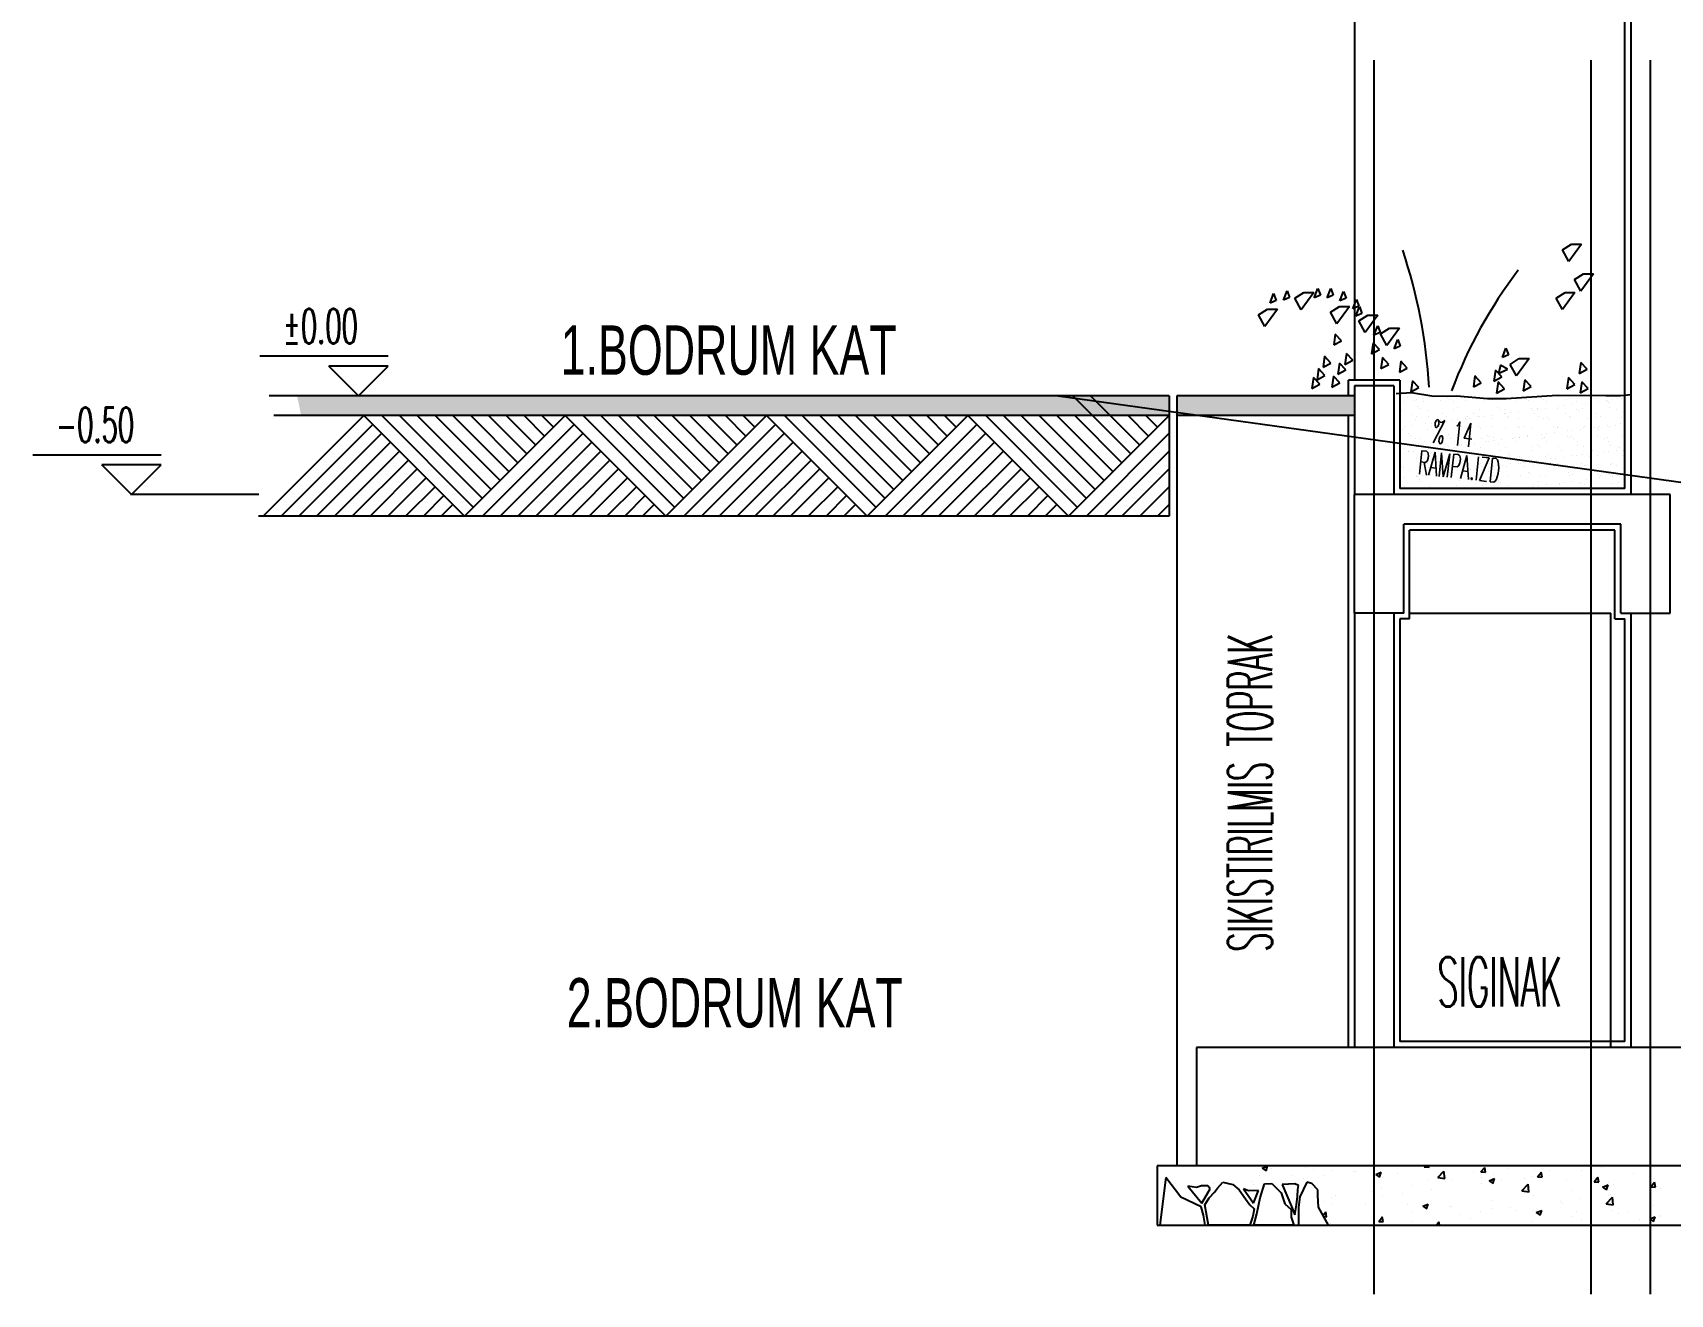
# Model space of a CAD drawing. Extents: x 78 to 306, y -397 to 18.
# Drawn here: x 277.8852 to 278.0511, y -396.9496 to -396.8218 of the extents above; entities that cross this region are included whole.
import ezdxf

# ---------------------------------------------------------------- set-up
doc = ezdxf.new("R2010")
doc.units = 0
doc.header["$LTSCALE"] = 0.5
doc.header["$MEASUREMENT"] = 0
for name, pattern in [('DASHDOT2', [0.5, 0.25, -0.125, 0, -0.125]), ('DASHED', [0.75, 0.5, -0.25]), ('DOT2', [0.125, 0, -0.125])]:
    doc.linetypes.add(name, pattern=pattern)
for name, color, linetype in [('AKS', 5, 'DASHDOT2'), ('DUVAR', 6, 'CONTINUOUS'), ('IZDUSUM', 2, 'DOT2'), ('KAPI', 1, 'CONTINUOUS'), ('KOLON', 4, 'CONTINUOUS'), ('MERDIVEN', 3, 'CONTINUOUS'), ('OLCU', 31, 'CONTINUOUS'), ('SIVA', 7, 'CONTINUOUS'), ('TARAMA', 8, 'CONTINUOUS'), ('TEFRIS', 11, 'CONTINUOUS'), ('YESIL', 73, 'CONTINUOUS')]:
    doc.layers.add(name, color=color, linetype=linetype)
doc.styles.add('MİMARİ YAZI', font='arial.ttf')
doc.styles.add('OLCU', font='romans.shx', dxfattribs={"width": 0.6, "height": 0.125})

msp = doc.modelspace()

# ---------------------------------------------------------------- hatches: boundary and pattern name
at = {"layer": 'MERDIVEN', "ltscale": 1.4}
msp.add_hatch(color=256, dxfattribs=at).paths.add_polyline_path([(278.01914, -396.85856), (278.00114, -396.85856), (278.00114, -396.86056), (278.01914, -396.86056)])
at = {"layer": 'TEFRIS'}
msp.add_hatch(color=256, dxfattribs=at).paths.add_polyline_path([(278.00038, -396.85856), (277.91199, -396.85856, -0.025824), (277.9124, -396.86056), (278.00038, -396.86056)])

# ---------------------------------------------------------------- linework, layer by layer
at = {"layer": 'AKS'}
for p, q in [((278.02114, -396.94956), (278.02114, -396.29556)), ((278.04314, -396.94956), (278.04314, -396.29556)), ((278.04914, -396.94956), (278.04914, -396.29956))]:
    msp.add_line(p, q, dxfattribs=at)
at = {"layer": 'DUVAR'}
for p, q in [((278.04714, -396.82056), (278.04714, -396.86856)), ((278.01914, -396.85756), (278.01914, -396.86856)), ((278.02314, -396.85756), (278.01914, -396.85756)), ((278.02314, -396.85756), (278.02314, -396.86856)), ((278.01914, -396.88056), (278.01914, -396.92456)), ((278.02314, -396.88056), (278.02314, -396.92456)), ((278.04714, -396.88056), (278.04714, -396.92456))]:
    msp.add_line(p, q, dxfattribs=at)
at = {"layer": 'IZDUSUM', "ltscale": 0.3}
for p, q in [((278.02456, -396.85874), (278.02456, -396.85874)), ((278.02546, -396.85895), (278.02546, -396.85895)), ((278.02599, -396.85888), (278.02599, -396.85888)), ((278.0268, -396.85877), (278.0268, -396.85877)), ((278.02816, -396.85859), (278.02816, -396.85859)), ((278.02856, -396.85877), (278.02856, -396.85877)), ((278.02875, -396.85894), (278.02875, -396.85894)), ((278.03262, -396.85886), (278.03262, -396.85886)), ((278.03311, -396.85896), (278.03311, -396.85896)), ((278.03572, -396.85892), (278.03572, -396.85892)), ((278.03662, -396.85889), (278.03662, -396.85889)), ((278.03828, -396.85894), (278.03828, -396.85894)), ((278.04068, -396.85898), (278.04068, -396.85898)), ((278.04098, -396.85884), (278.04098, -396.85884)), ((278.0436, -396.8588), (278.0436, -396.8588)), ((278.04523, -396.85893), (278.04523, -396.85893)), ((278.04575, -396.85886), (278.04575, -396.85886)), ((278.04616, -396.85882), (278.04616, -396.85882)), ((278.02394, -396.86006), (278.02394, -396.86006)), ((278.02411, -396.85912), (278.02411, -396.85912)), ((278.02497, -396.86041), (278.02497, -396.86041)), ((278.02523, -396.85907), (278.02523, -396.85907)), ((278.02556, -396.85965), (278.02556, -396.85965)), ((278.02574, -396.85982), (278.02574, -396.85982)), ((278.0261, -396.85914), (278.0261, -396.85914)), ((278.0265, -396.86008), (278.0265, -396.86008)), ((278.02661, -396.86062), (278.02661, -396.86062)), ((278.02785, -396.85904), (278.02785, -396.85904)), ((278.02808, -396.8604), (278.02808, -396.8604)), ((278.0292, -396.85998), (278.0292, -396.85998)), ((278.02921, -396.85914), (278.02921, -396.85914)), ((278.02962, -396.85974), (278.02962, -396.85974)), ((278.03041, -396.85905), (278.03041, -396.85905)), ((278.03061, -396.86065), (278.03061, -396.86065)), ((278.03119, -396.8604), (278.03119, -396.8604)), ((278.03162, -396.86067), (278.03162, -396.86067)), ((278.03182, -396.85995), (278.03182, -396.85995)), ((278.03229, -396.86064), (278.03229, -396.86064)), ((278.03233, -396.85913), (278.03233, -396.85913)), ((278.0331, -396.86053), (278.0331, -396.86053)), ((278.03362, -396.85977), (278.03362, -396.85977)), ((278.0338, -396.85994), (278.0338, -396.85994)), ((278.03431, -396.86039), (278.03431, -396.86039)), ((278.03438, -396.85996), (278.03438, -396.85996)), ((278.03446, -396.86035), (278.03446, -396.86035)), ((278.03473, -396.86066), (278.03473, -396.86066)), ((278.03498, -396.86028), (278.03498, -396.86028)), ((278.03544, -396.85912), (278.03544, -396.85912)), ((278.0358, -396.86017), (278.0358, -396.86017)), ((278.03681, -396.85906), (278.03681, -396.85906)), ((278.03708, -396.85986), (278.03708, -396.85986)), ((278.03715, -396.86), (278.03715, -396.86)), ((278.03742, -396.86039), (278.03742, -396.86039)), ((278.03767, -396.85993), (278.03767, -396.85993)), ((278.03768, -396.85986), (278.03768, -396.85986)), ((278.03784, -396.86066), (278.03784, -396.86066)), ((278.03849, -396.85982), (278.03849, -396.85982)), ((278.03856, -396.85912), (278.03856, -396.85912)), ((278.03969, -396.85983), (278.03969, -396.85983)), ((278.03985, -396.85964), (278.03985, -396.85964)), ((278.04037, -396.85957), (278.04037, -396.85957)), ((278.04054, -396.86038), (278.04054, -396.86038)), ((278.04096, -396.86065), (278.04096, -396.86065)), ((278.04118, -396.85947), (278.04118, -396.85947)), ((278.04167, -396.85911), (278.04167, -396.85911)), ((278.04168, -396.8599), (278.04168, -396.8599)), ((278.04186, -396.86006), (278.04186, -396.86006)), ((278.04225, -396.85984), (278.04225, -396.85984)), ((278.04254, -396.85929), (278.04254, -396.85929)), ((278.04306, -396.85922), (278.04306, -396.85922)), ((278.04365, -396.86038), (278.04365, -396.86038)), ((278.04387, -396.85911), (278.04387, -396.85911)), ((278.04407, -396.86064), (278.04407, -396.86064)), ((278.04469, -396.85902), (278.04469, -396.85902)), ((278.04478, -396.85911), (278.04478, -396.85911)), ((278.04487, -396.85919), (278.04487, -396.85919)), ((278.04495, -396.85974), (278.04495, -396.85974)), ((278.04574, -396.85998), (278.04574, -396.85998)), ((278.02379, -396.86165), (278.02379, -396.86165)), ((278.024, -396.86199), (278.024, -396.86199)), ((278.02422, -396.8617), (278.02422, -396.8617)), ((278.02503, -396.86159), (278.02503, -396.86159)), ((278.02529, -396.861), (278.02529, -396.861)), ((278.02539, -396.86068), (278.02539, -396.86068)), ((278.02639, -396.86141), (278.02639, -396.86141)), ((278.02656, -396.862), (278.02656, -396.862)), ((278.02691, -396.86134), (278.02691, -396.86134)), ((278.02691, -396.86164), (278.02691, -396.86164)), ((278.02761, -396.86153), (278.02761, -396.86153)), ((278.02772, -396.86124), (278.02772, -396.86124)), ((278.02779, -396.8617), (278.02779, -396.8617)), ((278.02791, -396.86097), (278.02791, -396.86097)), ((278.0285, -396.86067), (278.0285, -396.86067)), ((278.02908, -396.86106), (278.02908, -396.86106)), ((278.02926, -396.86191), (278.02926, -396.86191)), ((278.0296, -396.86099), (278.0296, -396.86099)), ((278.03002, -396.86164), (278.03002, -396.86164)), ((278.03041, -396.86088), (278.03041, -396.86088)), ((278.03047, -396.86098), (278.03047, -396.86098)), ((278.0308, -396.86082), (278.0308, -396.86082)), ((278.03167, -396.86162), (278.03167, -396.86162)), ((278.03177, -396.8607), (278.03177, -396.8607)), ((278.03188, -396.86187), (278.03188, -396.86187)), ((278.03313, -396.86163), (278.03313, -396.86163)), ((278.03317, -396.86088), (278.03317, -396.86088)), ((278.03444, -396.86188), (278.03444, -396.86188)), ((278.03467, -396.86074), (278.03467, -396.86074)), ((278.03567, -396.86165), (278.03567, -396.86165)), ((278.03579, -396.86085), (278.03579, -396.86085)), ((278.03585, -396.86182), (278.03585, -396.86182)), ((278.03625, -396.86163), (278.03625, -396.86163)), ((278.03714, -396.86179), (278.03714, -396.86179)), ((278.03835, -396.86086), (278.03835, -396.86086)), ((278.03867, -396.86077), (278.03867, -396.86077)), ((278.03886, -396.86094), (278.03886, -396.86094)), ((278.03936, -396.86162), (278.03936, -396.86162)), ((278.03941, -396.86229), (278.03941, -396.86229)), ((278.03973, -396.86174), (278.03973, -396.86174)), ((278.03976, -396.86175), (278.03976, -396.86175)), ((278.04077, -396.86211), (278.04077, -396.86211)), ((278.04105, -396.86076), (278.04105, -396.86076)), ((278.04129, -396.86204), (278.04129, -396.86204)), ((278.0421, -396.86193), (278.0421, -396.86193)), ((278.04231, -396.86177), (278.04231, -396.86177)), ((278.04248, -396.86162), (278.04248, -396.86162)), ((278.04273, -396.86086), (278.04273, -396.86086)), ((278.04346, -396.86175), (278.04346, -396.86175)), ((278.04366, -396.86073), (278.04366, -396.86073)), ((278.04373, -396.86177), (278.04373, -396.86177)), ((278.04391, -396.86194), (278.04391, -396.86194)), ((278.04398, -396.86169), (278.04398, -396.86169)), ((278.04479, -396.86158), (278.04479, -396.86158)), ((278.04502, -396.86167), (278.04502, -396.86167)), ((278.04559, -396.86161), (278.04559, -396.86161)), ((278.04615, -396.8614), (278.04615, -396.8614)), ((278.04622, -396.86074), (278.04622, -396.86074)), ((278.02407, -396.86392), (278.02407, -396.86392)), ((278.0246, -396.86241), (278.0246, -396.86241)), ((278.02478, -396.86257), (278.02478, -396.86257)), ((278.02536, -396.86293), (278.02536, -396.86293)), ((278.02565, -396.86337), (278.02565, -396.86337)), ((278.02577, -396.86291), (278.02577, -396.86291)), ((278.0262, -396.86318), (278.0262, -396.86318)), ((278.02662, -396.86393), (278.02662, -396.86393)), ((278.02731, -396.86388), (278.02731, -396.86388)), ((278.02783, -396.86381), (278.02783, -396.86381)), ((278.02797, -396.8629), (278.02797, -396.8629)), ((278.02864, -396.86371), (278.02864, -396.86371)), ((278.02866, -396.86249), (278.02866, -396.86249)), ((278.02889, -396.86291), (278.02889, -396.86291)), ((278.02931, -396.86318), (278.02931, -396.86318)), ((278.02933, -396.86383), (278.02933, -396.86383)), ((278.02965, -396.86341), (278.02965, -396.86341)), ((278.02984, -396.86357), (278.02984, -396.86357)), ((278.03, -396.86353), (278.03, -396.86353)), ((278.03052, -396.86346), (278.03052, -396.86346)), ((278.03053, -396.86291), (278.03053, -396.86291)), ((278.03133, -396.86335), (278.03133, -396.86335)), ((278.03194, -396.8638), (278.03194, -396.8638)), ((278.032, -396.8629), (278.032, -396.8629)), ((278.03242, -396.86317), (278.03242, -396.86317)), ((278.03266, -396.86253), (278.03266, -396.86253)), ((278.03269, -396.86317), (278.03269, -396.86317)), ((278.03285, -396.8627), (278.03285, -396.8627)), ((278.03321, -396.8631), (278.03321, -396.8631)), ((278.03323, -396.86281), (278.03323, -396.86281)), ((278.03372, -396.86349), (278.03372, -396.86349)), ((278.03403, -396.863), (278.03403, -396.863)), ((278.0345, -396.86381), (278.0345, -396.86381)), ((278.03512, -396.8629), (278.03512, -396.8629)), ((278.03538, -396.86282), (278.03538, -396.86282)), ((278.03554, -396.86316), (278.03554, -396.86316)), ((278.03585, -396.86278), (278.03585, -396.86278)), ((278.0359, -396.86275), (278.0359, -396.86275)), ((278.03672, -396.86262), (278.03672, -396.86262)), ((278.03672, -396.86264), (278.03672, -396.86264)), ((278.0372, -396.86371), (278.0372, -396.86371)), ((278.03772, -396.86353), (278.03772, -396.86353)), ((278.0379, -396.8637), (278.0379, -396.8637)), ((278.03808, -396.86246), (278.03808, -396.86246)), ((278.03823, -396.86289), (278.03823, -396.86289)), ((278.03841, -396.86279), (278.03841, -396.86279)), ((278.0386, -396.8624), (278.0386, -396.8624)), ((278.03865, -396.86316), (278.03865, -396.86316)), ((278.03982, -396.86368), (278.03982, -396.86368)), ((278.04072, -396.86265), (278.04072, -396.86265)), ((278.04091, -396.86282), (278.04091, -396.86282)), ((278.04111, -396.86269), (278.04111, -396.86269)), ((278.04134, -396.86288), (278.04134, -396.86288)), ((278.04177, -396.86315), (278.04177, -396.86315)), ((278.04178, -396.86362), (278.04178, -396.86362)), ((278.04238, -396.86369), (278.04238, -396.86369)), ((278.04373, -396.86266), (278.04373, -396.86266)), ((278.04446, -396.86288), (278.04446, -396.86288)), ((278.04478, -396.86274), (278.04478, -396.86274)), ((278.04488, -396.86315), (278.04488, -396.86315)), ((278.04508, -396.8636), (278.04508, -396.8636)), ((278.04578, -396.86365), (278.04578, -396.86365)), ((278.04596, -396.86382), (278.04596, -396.86382)), ((278.04628, -396.86267), (278.04628, -396.86267)), ((278.02383, -396.86533), (278.02383, -396.86533)), ((278.0246, -396.86415), (278.0246, -396.86415)), ((278.02462, -396.86424), (278.02462, -396.86424)), ((278.02514, -396.86417), (278.02514, -396.86417)), ((278.02542, -396.86486), (278.02542, -396.86486)), ((278.02595, -396.86406), (278.02595, -396.86406)), ((278.02658, -396.86542), (278.02658, -396.86542)), ((278.02665, -396.86428), (278.02665, -396.86428)), ((278.02683, -396.86445), (278.02683, -396.86445)), ((278.0277, -396.86525), (278.0277, -396.86525)), ((278.02771, -396.86415), (278.02771, -396.86415)), ((278.02804, -396.86482), (278.02804, -396.86482)), ((278.0297, -396.86541), (278.0297, -396.86541)), ((278.03059, -396.86483), (278.03059, -396.86483)), ((278.03071, -396.86437), (278.03071, -396.86437)), ((278.03083, -396.86414), (278.03083, -396.86414)), ((278.0317, -396.86528), (278.0317, -396.86528)), ((278.03189, -396.86545), (278.03189, -396.86545)), ((278.03281, -396.86541), (278.03281, -396.86541)), ((278.0333, -396.86474), (278.0333, -396.86474)), ((278.03361, -396.86564), (278.03361, -396.86564)), ((278.03394, -396.86414), (278.03394, -396.86414)), ((278.03413, -396.86557), (278.03413, -396.86557)), ((278.03471, -396.86441), (278.03471, -396.86441)), ((278.03489, -396.86458), (278.03489, -396.86458)), ((278.03495, -396.86546), (278.03495, -396.86546)), ((278.03576, -396.86537), (278.03576, -396.86537)), ((278.03591, -396.8647), (278.03591, -396.8647)), ((278.03592, -396.8654), (278.03592, -396.8654)), ((278.03631, -396.86529), (278.03631, -396.86529)), ((278.03683, -396.86522), (278.03683, -396.86522)), ((278.03706, -396.86413), (278.03706, -396.86413)), ((278.03727, -396.86564), (278.03727, -396.86564)), ((278.03764, -396.86511), (278.03764, -396.86511)), ((278.03847, -396.86472), (278.03847, -396.86472)), ((278.03877, -396.86449), (278.03877, -396.86449)), ((278.039, -396.86493), (278.039, -396.86493)), ((278.03904, -396.86539), (278.03904, -396.86539)), ((278.03952, -396.86486), (278.03952, -396.86486)), ((278.03977, -396.86541), (278.03977, -396.86541)), ((278.03988, -396.86561), (278.03988, -396.86561)), ((278.03995, -396.86558), (278.03995, -396.86558)), ((278.04017, -396.86413), (278.04017, -396.86413)), ((278.04033, -396.86476), (278.04033, -396.86476)), ((278.04117, -396.86462), (278.04117, -396.86462)), ((278.04169, -396.86458), (278.04169, -396.86458)), ((278.04215, -396.86539), (278.04215, -396.86539)), ((278.04221, -396.86451), (278.04221, -396.86451)), ((278.04244, -396.86562), (278.04244, -396.86562)), ((278.04277, -396.86453), (278.04277, -396.86453)), ((278.04296, -396.8647), (278.04296, -396.8647)), ((278.04302, -396.8644), (278.04302, -396.8644)), ((278.04328, -396.86412), (278.04328, -396.86412)), ((278.04379, -396.86459), (278.04379, -396.86459)), ((278.04383, -396.8655), (278.04383, -396.8655)), ((278.04438, -396.86422), (278.04438, -396.86422)), ((278.0449, -396.86415), (278.0449, -396.86415)), ((278.04514, -396.86552), (278.04514, -396.86552)), ((278.04527, -396.86538), (278.04527, -396.86538)), ((278.04571, -396.86405), (278.04571, -396.86405)), ((278.04635, -396.8646), (278.04635, -396.8646)), ((278.0464, -396.86412), (278.0464, -396.86412)), ((278.02389, -396.86569), (278.02389, -396.86569)), ((278.02413, -396.86584), (278.02413, -396.86584)), ((278.02418, -396.86688), (278.02418, -396.86688)), ((278.0247, -396.86613), (278.0247, -396.86613)), ((278.02541, -396.86666), (278.02541, -396.86666)), ((278.02548, -396.86678), (278.02548, -396.86678)), ((278.02554, -396.8667), (278.02554, -396.8667)), ((278.02569, -396.86704), (278.02569, -396.86704)), ((278.02588, -396.86721), (278.02588, -396.86721)), ((278.02606, -396.86663), (278.02606, -396.86663)), ((278.02669, -396.86586), (278.02669, -396.86586)), ((278.02687, -396.86653), (278.02687, -396.86653)), ((278.027, -396.86569), (278.027, -396.86569)), ((278.0281, -396.86675), (278.0281, -396.86675)), ((278.02823, -396.86635), (278.02823, -396.86635)), ((278.02852, -396.86665), (278.02852, -396.86665)), ((278.0287, -396.86616), (278.0287, -396.86616)), ((278.02875, -396.86628), (278.02875, -396.86628)), ((278.02888, -396.86633), (278.02888, -396.86633)), ((278.02939, -396.86576), (278.02939, -396.86576)), ((278.02956, -396.86617), (278.02956, -396.86617)), ((278.02975, -396.86713), (278.02975, -396.86713)), ((278.03012, -396.86568), (278.03012, -396.86568)), ((278.03066, -396.86676), (278.03066, -396.86676)), ((278.03092, -396.86599), (278.03092, -396.86599)), ((278.03144, -396.86593), (278.03144, -396.86593)), ((278.03164, -396.86665), (278.03164, -396.86665)), ((278.03201, -396.86573), (278.03201, -396.86573)), ((278.03226, -396.86582), (278.03226, -396.86582)), ((278.03276, -396.86625), (278.03276, -396.86625)), ((278.03323, -396.86567), (278.03323, -396.86567)), ((278.03336, -396.86666), (278.03336, -396.86666)), ((278.03375, -396.86716), (278.03375, -396.86716)), ((278.03456, -396.86574), (278.03456, -396.86574)), ((278.03475, -396.86664), (278.03475, -396.86664)), ((278.03598, -396.86663), (278.03598, -396.86663)), ((278.03635, -396.86567), (278.03635, -396.86567)), ((278.03676, -396.86628), (278.03676, -396.86628)), ((278.03694, -396.86645), (278.03694, -396.86645)), ((278.03781, -396.86725), (278.03781, -396.86725)), ((278.03786, -396.86664), (278.03786, -396.86664)), ((278.03853, -396.86664), (278.03853, -396.86664)), ((278.03946, -396.86566), (278.03946, -396.86566)), ((278.04082, -396.86637), (278.04082, -396.86637)), ((278.04098, -396.86663), (278.04098, -396.86663)), ((278.04123, -396.86655), (278.04123, -396.86655)), ((278.04125, -396.86722), (278.04125, -396.86722)), ((278.04182, -396.86729), (278.04182, -396.86729)), ((278.04257, -396.86566), (278.04257, -396.86566)), ((278.04261, -396.86704), (278.04261, -396.86704)), ((278.04313, -396.86698), (278.04313, -396.86698)), ((278.04385, -396.86651), (278.04385, -396.86651)), ((278.04395, -396.86687), (278.04395, -396.86687)), ((278.04409, -396.86662), (278.04409, -396.86662)), ((278.04482, -396.86641), (278.04482, -396.86641)), ((278.04501, -396.86658), (278.04501, -396.86658)), ((278.0453, -396.86669), (278.0453, -396.86669)), ((278.04569, -396.86565), (278.04569, -396.86565)), ((278.04582, -396.86662), (278.04582, -396.86662)), ((278.04641, -396.86652), (278.04641, -396.86652)), ((278.02419, -396.86777), (278.02419, -396.86777)), ((278.02428, -396.86793), (278.02428, -396.86793)), ((278.02675, -396.86778), (278.02675, -396.86778)), ((278.02739, -396.86792), (278.02739, -396.86792)), ((278.02945, -396.86769), (278.02945, -396.86769)), ((278.0305, -396.86792), (278.0305, -396.86792)), ((278.03207, -396.86765), (278.03207, -396.86765)), ((278.03362, -396.86791), (278.03362, -396.86791)), ((278.03394, -396.86733), (278.03394, -396.86733)), ((278.03463, -396.86767), (278.03463, -396.86767)), ((278.03587, -396.86793), (278.03587, -396.86793)), ((278.03673, -396.8679), (278.03673, -396.8679)), ((278.03723, -396.86775), (278.03723, -396.86775)), ((278.03733, -396.86757), (278.03733, -396.86757)), ((278.03775, -396.86769), (278.03775, -396.86769)), ((278.03856, -396.86758), (278.03856, -396.86758)), ((278.03985, -396.8679), (278.03985, -396.8679)), ((278.03992, -396.8674), (278.03992, -396.8674)), ((278.03995, -396.86753), (278.03995, -396.86753)), ((278.04044, -396.86733), (278.04044, -396.86733)), ((278.042, -396.86745), (278.042, -396.86745)), ((278.0425, -396.86755), (278.0425, -396.86755)), ((278.04296, -396.86789), (278.04296, -396.86789)), ((278.0452, -396.86745), (278.0452, -396.86745)), ((278.04588, -396.86737), (278.04588, -396.86737)), ((278.04607, -396.86789), (278.04607, -396.86789))]:
    msp.add_line(p, q, dxfattribs=at)
at = {"layer": 'KAPI', "ltscale": 1.4}
msp.add_line((278.01914, -396.81456), (278.01914, -396.85696), dxfattribs=at)
at = {"layer": 'KAPI'}
for p, q in [((278.02338, -396.85831), (278.02493, -396.85822)), ((278.02493, -396.85822), (278.0272, -396.85861)), ((278.0272, -396.85861), (278.02948, -396.85856)), ((278.02948, -396.85856), (278.03262, -396.85882)), ((278.03262, -396.85882), (278.03451, -396.85882)), ((278.03451, -396.85882), (278.03967, -396.85848)), ((278.03967, -396.85848), (278.04463, -396.85852)), ((278.04463, -396.85852), (278.04609, -396.85852)), ((278.04609, -396.85852), (278.04714, -396.85844)), ((278.02474, -396.88056), (278.04514, -396.88056))]:
    msp.add_line(p, q, dxfattribs=at)
at = {"layer": 'KOLON'}
for p, q in [((278.05114, -396.86856), (278.01914, -396.86856)), ((278.01914, -396.88056), (278.01914, -396.86856)), ((278.05114, -396.88056), (278.05114, -396.86856)), ((278.04614, -396.87156), (278.02414, -396.87156)), ((278.02414, -396.88056), (278.02414, -396.87156)), ((278.04614, -396.88056), (278.04614, -396.87156)), ((278.02414, -396.88056), (278.01914, -396.88056)), ((278.04614, -396.88056), (278.05114, -396.88056)), ((278.00314, -396.92456), (278.00314, -396.93656)), ((278.30114, -396.92456), (278.00314, -396.92456)), ((278.30114, -396.93656), (278.00314, -396.93656))]:
    msp.add_line(p, q, dxfattribs=at)
at = {"layer": 'MERDIVEN'}
for p, q in [((278.00114, -396.85856), (278.00114, -396.93656)), ((278.01914, -396.85856), (278.00114, -396.85856)), ((278.01914, -396.86056), (278.00114, -396.86056))]:
    msp.add_line(p, q, dxfattribs=at)
at = {"layer": 'OLCU'}
for p, q in [((277.92122, -396.85456), (277.90822, -396.85456)), ((277.91822, -396.85856), (277.91522, -396.85556)), ((277.92122, -396.85556), (277.91522, -396.85556)), ((277.91822, -396.85856), (277.92122, -396.85556)), ((277.89822, -396.86456), (277.88522, -396.86456)), ((277.89522, -396.86856), (277.89222, -396.86556)), ((277.89822, -396.86556), (277.89222, -396.86556)), ((277.89522, -396.86856), (277.89822, -396.86556)), ((277.90814, -396.86856), (277.89514, -396.86856))]:
    msp.add_line(p, q, dxfattribs=at)
at = {"layer": 'OLCU', "linetype": 'DASHED', "ltscale": 0.4}
msp.add_line((277.98914, -396.85856), (278.06114, -396.86856), dxfattribs=at)
at = {"layer": 'OLCU', "ltscale": 1.4}
for p, q in [((278.00004, -396.93772), (277.99942, -396.94256)), ((278.00155, -396.93972), (278.00004, -396.93772)), ((278.00225, -396.93862), (278.00369, -396.94033)), ((278.00315, -396.93874), (278.00225, -396.93862)), ((278.00365, -396.93857), (278.00315, -396.93874)), ((278.00403, -396.93857), (278.00365, -396.93857)), ((278.0043, -396.93859), (278.00403, -396.93857)), ((278.00451, -396.93888), (278.0043, -396.93859)), ((278.00528, -396.93883), (278.00581, -396.93821)), ((278.00581, -396.93821), (278.00681, -396.93846)), ((278.00681, -396.93846), (278.00746, -396.93899)), ((278.00959, -396.93979), (278.01003, -396.93838)), ((278.01003, -396.93838), (278.01077, -396.93834)), ((278.01077, -396.93834), (278.01172, -396.93929)), ((278.01309, -396.93839), (278.01183, -396.93844)), ((278.01183, -396.93844), (278.01276, -396.94066)), ((278.01348, -396.93853), (278.01309, -396.93839)), ((278.01342, -396.93895), (278.01348, -396.93853)), ((278.01431, -396.93821), (278.0136, -396.9397)), ((278.01482, -396.93833), (278.01431, -396.93821)), ((278.01542, -396.93898), (278.01482, -396.93833)), ((278.0036, -396.9407), (278.00155, -396.93972)), ((278.00369, -396.94033), (278.0043, -396.9393)), ((278.004, -396.94052), (278.00441, -396.9398)), ((278.0043, -396.9393), (278.00451, -396.93888)), ((278.00441, -396.9398), (278.00497, -396.93921)), ((278.00497, -396.93921), (278.00528, -396.93883)), ((278.00746, -396.93899), (278.00809, -396.93989)), ((278.00792, -396.93888), (278.00891, -396.94035)), ((278.0084, -396.93907), (278.00792, -396.93888)), ((278.00809, -396.93989), (278.00853, -396.94049)), ((278.00943, -396.93905), (278.0084, -396.93907)), ((278.00891, -396.94035), (278.00943, -396.93905)), ((278.00925, -396.9414), (278.00959, -396.93979)), ((278.01172, -396.93929), (278.01209, -396.9404)), ((278.01327, -396.94051), (278.01336, -396.93967)), ((278.01336, -396.93967), (278.01342, -396.93895)), ((278.0136, -396.9397), (278.01348, -396.94075)), ((278.01542, -396.93955), (278.01542, -396.93898)), ((278.01551, -396.94075), (278.01542, -396.93955)), ((278.00386, -396.94154), (278.0036, -396.9407)), ((278.00403, -396.94256), (278.00386, -396.94154)), ((278.00437, -396.94256), (278.004, -396.94052)), ((278.00853, -396.94049), (278.00899, -396.94092)), ((278.00884, -396.94164), (278.00855, -396.94256)), ((278.00899, -396.94092), (278.00884, -396.94164)), ((278.00895, -396.94256), (278.00925, -396.9414)), ((278.01209, -396.9404), (278.01273, -396.94098)), ((278.01273, -396.94098), (278.01273, -396.94175)), ((278.01273, -396.94175), (278.013, -396.94256)), ((278.01276, -396.94066), (278.01309, -396.94153)), ((278.01309, -396.94153), (278.01327, -396.94051)), ((278.01348, -396.94075), (278.01348, -396.94155)), ((278.01348, -396.94155), (278.01348, -396.94256)), ((278.01653, -396.94256), (278.01551, -396.94075)), ((277.99942, -396.94256), (278.00403, -396.94256)), ((278.00855, -396.94256), (278.00437, -396.94256)), ((278.013, -396.94256), (278.00895, -396.94256)), ((278.01348, -396.94256), (278.01653, -396.94256))]:
    msp.add_line(p, q, dxfattribs=at)
at = {"layer": 'SIVA', "ltscale": 1.4}
for p, q in [((278.04654, -396.86796), (278.04654, -396.81216)), ((278.01854, -396.85856), (278.01854, -396.85696)), ((278.02374, -396.85696), (278.01854, -396.85696)), ((278.02374, -396.85696), (278.02374, -396.86796)), ((278.01854, -396.86796), (278.01854, -396.86056)), ((278.01854, -396.92456), (278.01854, -396.86796)), ((278.04654, -396.86796), (278.02374, -396.86796)), ((278.04554, -396.87216), (278.02474, -396.87216)), ((278.02474, -396.88116), (278.02474, -396.87216)), ((278.04554, -396.88116), (278.04554, -396.87216)), ((278.02374, -396.88116), (278.02374, -396.92396)), ((278.02474, -396.88116), (278.02374, -396.88116)), ((278.04554, -396.88116), (278.04654, -396.88116)), ((278.04654, -396.92396), (278.04654, -396.88116)), ((278.04654, -396.92396), (278.02374, -396.92396))]:
    msp.add_line(p, q, dxfattribs=at)
at = {"layer": 'TARAMA', "ltscale": 1.4}
for p, q in [((278.04514, -396.92456), (278.04514, -396.88056)), ((278.00314, -396.93656), (277.99914, -396.93656)), ((277.99914, -396.93656), (277.99914, -396.94256)), ((277.99914, -396.94256), (278.30514, -396.94256))]:
    msp.add_line(p, q, dxfattribs=at)
at = {"layer": 'TEFRIS'}
msp.add_line((278.00038, -396.85856), (277.90917, -396.85856), dxfattribs=at)
at = {"layer": 'TEFRIS', "ltscale": 0.8}
for p, q in [((277.9906, -396.85856), (277.99649, -396.86445)), ((277.9924, -396.85856), (277.99739, -396.86355)), ((278.00038, -396.85856), (278.00038, -396.87076)), ((277.91878, -396.86056), (277.90858, -396.87076)), ((278.00038, -396.86056), (277.90965, -396.86056)), ((277.91878, -396.86056), (277.92898, -396.87076)), ((277.92058, -396.86056), (277.92988, -396.86986)), ((277.92238, -396.86056), (277.93078, -396.86896)), ((277.92419, -396.86056), (277.93168, -396.86806)), ((277.92599, -396.86056), (277.93258, -396.86715)), ((277.92779, -396.86056), (277.93349, -396.86625)), ((277.93918, -396.86056), (277.92898, -396.87076)), ((277.9296, -396.86056), (277.93439, -396.86535)), ((277.9314, -396.86056), (277.93529, -396.86445)), ((277.9332, -396.86056), (277.93619, -396.86355)), ((277.93501, -396.86056), (277.93709, -396.86265)), ((277.93681, -396.86056), (277.93799, -396.86174)), ((277.93918, -396.86056), (277.94938, -396.87076)), ((277.93918, -396.86056), (277.94938, -396.87076)), ((277.94098, -396.86056), (277.95028, -396.86986)), ((277.94278, -396.86056), (277.95118, -396.86896)), ((277.94459, -396.86056), (277.95208, -396.86806)), ((277.94639, -396.86056), (277.95298, -396.86715)), ((277.94819, -396.86056), (277.95389, -396.86625)), ((277.95958, -396.86056), (277.94938, -396.87076)), ((277.95958, -396.86056), (277.94938, -396.87076)), ((277.95, -396.86056), (277.95479, -396.86535)), ((277.9518, -396.86056), (277.95569, -396.86445)), ((277.9536, -396.86056), (277.95659, -396.86355)), ((277.95541, -396.86056), (277.95749, -396.86265)), ((277.95721, -396.86056), (277.95839, -396.86174)), ((277.95958, -396.86056), (277.96978, -396.87076)), ((277.95958, -396.86056), (277.96978, -396.87076)), ((277.96138, -396.86056), (277.97068, -396.86986)), ((277.96318, -396.86056), (277.97158, -396.86896)), ((277.96499, -396.86056), (277.97248, -396.86806)), ((277.96679, -396.86056), (277.97338, -396.86715)), ((277.96859, -396.86056), (277.97429, -396.86625)), ((277.97998, -396.86056), (277.96978, -396.87076)), ((277.9704, -396.86056), (277.97519, -396.86535)), ((277.9722, -396.86056), (277.97609, -396.86445)), ((277.974, -396.86056), (277.97699, -396.86355)), ((277.97581, -396.86056), (277.97789, -396.86265)), ((277.97761, -396.86056), (277.97879, -396.86174)), ((277.97998, -396.86056), (277.99018, -396.87076)), ((277.98178, -396.86056), (277.99108, -396.86986)), ((277.98358, -396.86056), (277.99198, -396.86896)), ((277.98539, -396.86056), (277.99288, -396.86806)), ((277.98719, -396.86056), (277.99378, -396.86715)), ((277.98899, -396.86056), (277.99469, -396.86625)), ((278.00038, -396.86056), (277.99018, -396.87076)), ((277.9908, -396.86056), (277.99559, -396.86535)), ((277.99621, -396.86056), (277.99829, -396.86265)), ((277.99801, -396.86056), (277.99919, -396.86174)), ((277.91968, -396.86146), (277.91038, -396.87076)), ((277.91968, -396.86146), (277.92898, -396.87076)), ((277.94008, -396.86146), (277.93078, -396.87076)), ((277.94008, -396.86146), (277.94938, -396.87076)), ((277.96048, -396.86146), (277.95118, -396.87076)), ((277.96048, -396.86146), (277.96978, -396.87076)), ((277.98088, -396.86146), (277.97158, -396.87076)), ((277.92058, -396.86236), (277.91218, -396.87076)), ((277.92148, -396.86326), (277.91399, -396.87076)), ((277.94098, -396.86236), (277.93258, -396.87076)), ((277.94188, -396.86326), (277.93439, -396.87076)), ((277.94938, -396.87076), (277.94185, -396.86323)), ((277.96138, -396.86236), (277.95298, -396.87076)), ((277.96228, -396.86326), (277.95479, -396.87076)), ((277.96978, -396.87076), (277.96225, -396.86323)), ((277.98178, -396.86236), (277.97338, -396.87076)), ((277.98268, -396.86326), (277.97519, -396.87076)), ((278.00038, -396.86236), (277.99198, -396.87076)), ((277.92238, -396.86417), (277.91579, -396.87076)), ((277.92329, -396.86507), (277.91759, -396.87076)), ((277.94278, -396.86417), (277.93619, -396.87076)), ((277.94369, -396.86507), (277.93799, -396.87076)), ((277.96318, -396.86417), (277.95659, -396.87076)), ((277.96409, -396.86507), (277.95839, -396.87076)), ((277.98358, -396.86417), (277.97699, -396.87076)), ((277.98449, -396.86507), (277.97879, -396.87076)), ((278.00038, -396.86417), (277.99378, -396.87076)), ((277.92419, -396.86597), (277.9194, -396.87076)), ((277.92509, -396.86687), (277.9212, -396.87076)), ((277.94459, -396.86597), (277.9398, -396.87076)), ((277.94549, -396.86687), (277.9416, -396.87076)), ((277.96499, -396.86597), (277.9602, -396.87076)), ((277.96589, -396.86687), (277.962, -396.87076)), ((277.98539, -396.86597), (277.9806, -396.87076)), ((277.98629, -396.86687), (277.9824, -396.87076)), ((278.00038, -396.86597), (277.99559, -396.87076)), ((277.92599, -396.86777), (277.923, -396.87076)), ((277.92689, -396.86867), (277.92481, -396.87076)), ((277.94639, -396.86777), (277.9434, -396.87076)), ((277.94729, -396.86867), (277.94521, -396.87076)), ((277.96679, -396.86777), (277.9638, -396.87076)), ((277.96769, -396.86867), (277.96561, -396.87076)), ((277.98719, -396.86777), (277.9842, -396.87076)), ((277.98809, -396.86867), (277.98601, -396.87076)), ((278.00038, -396.86777), (277.99739, -396.87076)), ((277.92779, -396.86958), (277.92661, -396.87076)), ((277.94819, -396.86958), (277.94701, -396.87076)), ((277.96859, -396.86958), (277.96741, -396.87076)), ((277.98899, -396.86958), (277.98781, -396.87076)), ((278.00038, -396.86958), (277.99919, -396.87076)), ((278.00038, -396.87076), (277.90809, -396.87076))]:
    msp.add_line(p, q, dxfattribs=at)
at = {"layer": 'TEFRIS', "ltscale": 1.4}
for p, q in [((278.00062, -396.93659), (278.00062, -396.93659)), ((278.00095, -396.93667), (278.00095, -396.93667)), ((278.00295, -396.9366), (278.00295, -396.9366)), ((278.00644, -396.93661), (278.00644, -396.93661)), ((278.0098, -396.93679), (278.01036, -396.93657)), ((278.0098, -396.93679), (278.0102, -396.93705)), ((278.01019, -396.93706), (278.01035, -396.93657)), ((278.01071, -396.93679), (278.01071, -396.93679)), ((278.0142, -396.93675), (278.0142, -396.93675)), ((278.01498, -396.93697), (278.01498, -396.93697)), ((278.02622, -396.93666), (278.02631, -396.93656)), ((278.02622, -396.93666), (278.0267, -396.9367)), ((278.02669, -396.93671), (278.02667, -396.93656)), ((278.03038, -396.93662), (278.03038, -396.93662)), ((278.03196, -396.93717), (278.03235, -396.93671)), ((278.03243, -396.93721), (278.03234, -396.93671)), ((278.03465, -396.9368), (278.03465, -396.9368)), ((278.03734, -396.93689), (278.03734, -396.93689)), ((278.03892, -396.93698), (278.03892, -396.93698)), ((278.04414, -396.93674), (278.04414, -396.93674)), ((278.00486, -396.93835), (278.00486, -396.93835)), ((278.00872, -396.93814), (278.00872, -396.93814)), ((278.00893, -396.93849), (278.00893, -396.93849)), ((278.00953, -396.93755), (278.00953, -396.93755)), ((278.01283, -396.93758), (278.01283, -396.93758)), ((278.01398, -396.93783), (278.01398, -396.93783)), ((278.01598, -396.93756), (278.01598, -396.93756)), ((278.01687, -396.93706), (278.01687, -396.93706)), ((278.01901, -396.93717), (278.01901, -396.93717)), ((278.01925, -396.93715), (278.01925, -396.93715)), ((278.0213, -396.93743), (278.02186, -396.93721)), ((278.0213, -396.93743), (278.02169, -396.93769)), ((278.02168, -396.9377), (278.02185, -396.93721)), ((278.02352, -396.93733), (278.02352, -396.93733)), ((278.02504, -396.93856), (278.02504, -396.93856)), ((278.02658, -396.93795), (278.02658, -396.93795)), ((278.02759, -396.93774), (278.02821, -396.93709)), ((278.02759, -396.93774), (278.0283, -396.93785)), ((278.02779, -396.93751), (278.02779, -396.93751)), ((278.02829, -396.93785), (278.0282, -396.93709)), ((278.02908, -396.93805), (278.02908, -396.93805)), ((278.03125, -396.93715), (278.03125, -396.93715)), ((278.03196, -396.93717), (278.03244, -396.93721)), ((278.03205, -396.93833), (278.03205, -396.93833)), ((278.03206, -396.93769), (278.03206, -396.93769)), ((278.03279, -396.93807), (278.03335, -396.93785)), ((278.03279, -396.93807), (278.03319, -396.93834)), ((278.03318, -396.93834), (278.03334, -396.93785)), ((278.03323, -396.93745), (278.03323, -396.93745)), ((278.03405, -396.93806), (278.03405, -396.93806)), ((278.03612, -396.93907), (278.03675, -396.93842)), ((278.03633, -396.93787), (278.03633, -396.93787)), ((278.03683, -396.93918), (278.03674, -396.93842)), ((278.03708, -396.93767), (278.03708, -396.93767)), ((278.0377, -396.93767), (278.03809, -396.93721)), ((278.0377, -396.93767), (278.03818, -396.93771)), ((278.03817, -396.93771), (278.03808, -396.93721)), ((278.0406, -396.93805), (278.0406, -396.93805)), ((278.04213, -396.937), (278.04213, -396.937)), ((278.04319, -396.93716), (278.04319, -396.93716)), ((278.04344, -396.93817), (278.04382, -396.93771)), ((278.04344, -396.93817), (278.04392, -396.93821)), ((278.04391, -396.93821), (278.04382, -396.93771)), ((278.04429, -396.93871), (278.04485, -396.93849)), ((278.04468, -396.93898), (278.04484, -396.93849)), ((278.04487, -396.93823), (278.04487, -396.93823)), ((278.04544, -396.93844), (278.04544, -396.93844)), ((278.04746, -396.93734), (278.04746, -396.93734)), ((278.04915, -396.93841), (278.04915, -396.93841)), ((278.04918, -396.93867), (278.04956, -396.93821)), ((278.04955, -396.93788), (278.04955, -396.93788)), ((278.04965, -396.93871), (278.04955, -396.93821)), ((278.00457, -396.93874), (278.00457, -396.93874)), ((278.01597, -396.94014), (278.01597, -396.94014)), ((278.01677, -396.93973), (278.01677, -396.93973)), ((278.01725, -396.93955), (278.01725, -396.93955)), ((278.02093, -396.93913), (278.02093, -396.93913)), ((278.02192, -396.93875), (278.02192, -396.93875)), ((278.02196, -396.93966), (278.02196, -396.93966)), ((278.02397, -396.93939), (278.02397, -396.93939)), ((278.027, -396.93899), (278.027, -396.93899)), ((278.03313, -396.94011), (278.03313, -396.94011)), ((278.03612, -396.93907), (278.03684, -396.93918)), ((278.03724, -396.93955), (278.03724, -396.93955)), ((278.04003, -396.94016), (278.04003, -396.94016)), ((278.04128, -396.93904), (278.04128, -396.93904)), ((278.04203, -396.93989), (278.04203, -396.93989)), ((278.04429, -396.93871), (278.04469, -396.93898)), ((278.04466, -396.94039), (278.04529, -396.93974)), ((278.04491, -396.93952), (278.04491, -396.93952)), ((278.04506, -396.93949), (278.04506, -396.93949)), ((278.04537, -396.9405), (278.04528, -396.93974)), ((278.04918, -396.93867), (278.04965, -396.93871)), ((278.04958, -396.93872), (278.04958, -396.93872)), ((278.05011, -396.93883), (278.05011, -396.93883)), ((278.01258, -396.94035), (278.01258, -396.94035)), ((278.01596, -396.94155), (278.01624, -396.94122)), ((278.01604, -396.94169), (278.01634, -396.94172)), ((278.01633, -396.94172), (278.01624, -396.94122)), ((278.01691, -396.94032), (278.01691, -396.94032)), ((278.02024, -396.94032), (278.02024, -396.94032)), ((278.02083, -396.94179), (278.02083, -396.94179)), ((278.0216, -396.94218), (278.02198, -396.94172)), ((278.02207, -396.94222), (278.02197, -396.94172)), ((278.02451, -396.9405), (278.02451, -396.9405)), ((278.02494, -396.94123), (278.02494, -396.94123)), ((278.02607, -396.94065), (278.02663, -396.94043)), ((278.02607, -396.94065), (278.02647, -396.94092)), ((278.02646, -396.94092), (278.02662, -396.94043)), ((278.02878, -396.94068), (278.02878, -396.94068)), ((278.02898, -396.94071), (278.02898, -396.94071)), ((278.02994, -396.94148), (278.02994, -396.94148)), ((278.03092, -396.94192), (278.03092, -396.94192)), ((278.03195, -396.94122), (278.03195, -396.94122)), ((278.03306, -396.94086), (278.03306, -396.94086)), ((278.03498, -396.94082), (278.03498, -396.94082)), ((278.03558, -396.94112), (278.03558, -396.94112)), ((278.03733, -396.94104), (278.03733, -396.94104)), ((278.03757, -396.94129), (278.03813, -396.94107)), ((278.03757, -396.94129), (278.03797, -396.94156)), ((278.03796, -396.94156), (278.03812, -396.94107)), ((278.04025, -396.94032), (278.04025, -396.94032)), ((278.04119, -396.9417), (278.04119, -396.9417)), ((278.0416, -396.94122), (278.0416, -396.94122)), ((278.04466, -396.94039), (278.04537, -396.9405)), ((278.04534, -396.9411), (278.04534, -396.9411)), ((278.04587, -396.9414), (278.04587, -396.9414)), ((278.04683, -396.94127), (278.04683, -396.94127)), ((278.04906, -396.94193), (278.04963, -396.94171)), ((278.04906, -396.94193), (278.04946, -396.9422)), ((278.04945, -396.94054), (278.04945, -396.94054)), ((278.04945, -396.9422), (278.04962, -396.94172)), ((278.05001, -396.94172), (278.05001, -396.94172)), ((278.05014, -396.94158), (278.05014, -396.94158)), ((278.01668, -396.94239), (278.01668, -396.94239)), ((278.0216, -396.94218), (278.02207, -396.94222)), ((278.02186, -396.94255), (278.02186, -396.94255)), ((278.02489, -396.94215), (278.02489, -396.94215)), ((278.02744, -396.94256), (278.02772, -396.94222)), ((278.02777, -396.94256), (278.02771, -396.94222)), ((278.03714, -396.94221), (278.03714, -396.94221)), ((278.04216, -396.94208), (278.04216, -396.94208)), ((278.04801, -396.94198), (278.04801, -396.94198))]:
    msp.add_line(p, q, dxfattribs=at)
at = {"layer": 'YESIL'}
for p, q in [((278.04023, -396.84379), (278.04113, -396.8432)), ((278.04087, -396.84496), (278.04023, -396.84379)), ((278.04215, -396.8432), (278.04087, -396.84496)), ((278.04113, -396.8432), (278.04215, -396.8432)), ((278.04145, -396.84679), (278.04235, -396.8462)), ((278.04209, -396.84796), (278.04145, -396.84679)), ((278.04337, -396.8462), (278.04209, -396.84796)), ((278.04235, -396.8462), (278.04337, -396.8462)), ((278.01059, -396.84917), (278.01096, -396.84821)), ((278.01121, -396.8489), (278.01059, -396.84917)), ((278.01096, -396.84821), (278.01121, -396.8489)), ((278.01195, -396.84888), (278.01232, -396.84792)), ((278.01257, -396.84861), (278.01195, -396.84888)), ((278.01232, -396.84792), (278.01257, -396.84861)), ((278.0131, -396.84868), (278.01401, -396.8481)), ((278.01374, -396.84985), (278.0131, -396.84868)), ((278.01502, -396.8481), (278.01374, -396.84985)), ((278.01401, -396.8481), (278.01502, -396.8481)), ((278.01508, -396.84864), (278.01545, -396.84768)), ((278.0157, -396.84837), (278.01508, -396.84864)), ((278.01545, -396.84768), (278.0157, -396.84837)), ((278.01638, -396.84864), (278.01675, -396.84768)), ((278.017, -396.84837), (278.01638, -396.84864)), ((278.01675, -396.84768), (278.017, -396.84837)), ((278.01768, -396.84894), (278.01805, -396.84798)), ((278.0183, -396.84867), (278.01768, -396.84894)), ((278.01805, -396.84798), (278.0183, -396.84867)), ((278.01898, -396.84976), (278.01935, -396.8488)), ((278.01935, -396.8488), (278.0196, -396.84949)), ((278.03957, -396.84866), (278.04048, -396.84808)), ((278.04021, -396.84983), (278.03957, -396.84866)), ((278.04149, -396.84808), (278.04021, -396.84983)), ((278.04048, -396.84808), (278.04149, -396.84808)), ((278.00944, -396.85036), (278.01035, -396.84977)), ((278.01008, -396.85153), (278.00944, -396.85036)), ((278.01136, -396.84977), (278.01008, -396.85153)), ((278.01035, -396.84977), (278.01136, -396.84977)), ((278.01671, -396.85009), (278.01762, -396.84951)), ((278.01735, -396.85126), (278.01671, -396.85009)), ((278.01863, -396.84951), (278.01735, -396.85126)), ((278.01762, -396.84951), (278.01863, -396.84951)), ((278.0196, -396.84949), (278.01898, -396.84976)), ((278.01928, -396.85048), (278.01965, -396.84952)), ((278.0199, -396.85021), (278.01928, -396.85048)), ((278.01959, -396.85098), (278.02049, -396.8504)), ((278.01965, -396.84952), (278.0199, -396.85021)), ((278.0215, -396.8504), (278.02023, -396.85215)), ((278.02049, -396.8504), (278.0215, -396.8504)), ((278.0172, -396.8523), (278.01704, -396.85341)), ((278.01784, -396.85299), (278.0172, -396.8523)), ((278.02023, -396.85215), (278.01959, -396.85098)), ((278.02112, -396.85243), (278.0215, -396.85148)), ((278.02174, -396.85216), (278.02112, -396.85243)), ((278.0215, -396.85148), (278.02174, -396.85216)), ((278.02178, -396.85229), (278.02269, -396.8517)), ((278.02242, -396.85346), (278.02178, -396.85229)), ((278.0237, -396.8517), (278.02242, -396.85346)), ((278.02269, -396.8517), (278.0237, -396.8517)), ((278.01704, -396.85341), (278.01784, -396.85299)), ((278.02104, -396.85319), (278.02088, -396.8543)), ((278.02088, -396.8543), (278.02168, -396.85388)), ((278.02168, -396.85388), (278.02104, -396.85319)), ((278.02316, -396.8538), (278.02353, -396.85284)), ((278.02378, -396.85353), (278.02316, -396.8538)), ((278.02353, -396.85284), (278.02378, -396.85353)), ((278.03413, -396.85469), (278.0345, -396.85373)), ((278.0345, -396.85373), (278.03475, -396.85442)), ((278.01612, -396.85454), (278.01596, -396.85566)), ((278.01596, -396.85566), (278.01676, -396.85524)), ((278.01676, -396.85524), (278.01612, -396.85454)), ((278.01762, -396.85525), (278.01746, -396.85636)), ((278.01826, -396.85594), (278.01762, -396.85525)), ((278.01833, -396.85426), (278.01817, -396.85538)), ((278.01817, -396.85538), (278.01897, -396.85496)), ((278.01897, -396.85496), (278.01833, -396.85426)), ((278.02198, -396.85469), (278.02182, -396.8558)), ((278.02182, -396.8558), (278.02262, -396.85538)), ((278.02262, -396.85538), (278.02198, -396.85469)), ((278.02386, -396.85506), (278.0237, -396.85618)), ((278.02449, -396.85575), (278.02386, -396.85506)), ((278.03393, -396.85544), (278.03375, -396.85631)), ((278.03467, -396.85586), (278.03393, -396.85544)), ((278.03475, -396.85442), (278.03413, -396.85469)), ((278.03493, -396.85538), (278.03583, -396.85479)), ((278.03557, -396.85655), (278.03493, -396.85538)), ((278.03684, -396.85479), (278.03557, -396.85655)), ((278.03583, -396.85479), (278.03684, -396.85479)), ((278.04209, -396.85517), (278.04193, -396.85629)), ((278.04273, -396.85586), (278.04209, -396.85517)), ((278.015, -396.8567), (278.01484, -396.85782)), ((278.01564, -396.85739), (278.015, -396.8567)), ((278.01551, -396.85581), (278.01536, -396.85693)), ((278.01536, -396.85693), (278.01615, -396.8565)), ((278.01615, -396.8565), (278.01551, -396.85581)), ((278.01701, -396.85656), (278.01685, -396.85768)), ((278.01685, -396.85768), (278.01765, -396.85725)), ((278.01765, -396.85725), (278.01701, -396.85656)), ((278.01746, -396.85636), (278.01826, -396.85594)), ((278.0237, -396.85618), (278.02449, -396.85575)), ((278.02503, -396.85703), (278.02487, -396.85814)), ((278.02567, -396.85772), (278.02503, -396.85703)), ((278.03136, -396.85655), (278.0312, -396.85766)), ((278.0312, -396.85766), (278.032, -396.85724)), ((278.032, -396.85724), (278.03136, -396.85655)), ((278.03344, -396.85596), (278.03328, -396.85708)), ((278.03328, -396.85708), (278.03407, -396.85665)), ((278.03407, -396.85665), (278.03344, -396.85596)), ((278.03371, -396.85716), (278.03355, -396.85828)), ((278.03435, -396.85785), (278.03371, -396.85716)), ((278.03375, -396.85631), (278.03467, -396.85586)), ((278.0364, -396.85693), (278.03624, -396.85804)), ((278.03704, -396.85762), (278.0364, -396.85693)), ((278.04083, -396.85672), (278.04067, -396.85784)), ((278.04147, -396.85741), (278.04083, -396.85672)), ((278.04193, -396.85629), (278.04273, -396.85586)), ((278.04218, -396.85713), (278.04202, -396.85825)), ((278.04282, -396.85782), (278.04218, -396.85713)), ((278.01484, -396.85782), (278.01564, -396.85739)), ((278.02487, -396.85814), (278.02567, -396.85772)), ((278.03355, -396.85828), (278.03435, -396.85785)), ((278.03624, -396.85804), (278.03704, -396.85762)), ((278.04067, -396.85784), (278.04147, -396.85741)), ((278.04202, -396.85825), (278.04282, -396.85782))]:
    msp.add_line(p, q, dxfattribs=at)
for centre, radius, start, end in [((277.9734, -396.86078), 0.0534, 3.3343, 18.5265), ((278.07323, -396.87456), 0.04722, 142.5343, 159.5292)]:
    msp.add_arc(centre, radius, start, end, dxfattribs=at)

# ---------------------------------------------------------------- texts
at = {"layer": 'KAPI', "style": 'MİMARİ YAZI', "width": 0.65}
for s, p in [('1.BODRUM KAT', (277.93871, -396.85643)), ('2.BODRUM KAT', (277.93933, -396.92254))]:
    msp.add_text(s, height=0.005, dxfattribs=at).set_placement(p)
at = {"layer": 'MERDIVEN', "linetype": 'ByBlock', "style": 'OLCU', "width": 0.5}
for s, p in [('%%% 14', (278.02697, -396.86332)), ('RAMPA.IZD', (278.02553, -396.86649))]:
    msp.add_text(s, height=0.0024, rotation=354, dxfattribs=at).set_placement(p)
at = {"layer": 'OLCU', "style": 'OLCU', "width": 0.55}
for s, p in [('±0.00', (277.91058, -396.85326)), ('-0.50', (277.88758, -396.86326))]:
    msp.add_text(s, height=0.0035, dxfattribs=at).set_placement(p)
at = {"layer": 'YESIL', "ltscale": 1.4, "style": 'OLCU', "width": 0.5}
msp.add_text('SIKISTIRILMIS TOPRAK', height=0.0045, rotation=90, dxfattribs=at).set_placement((278.01082, -396.91485))
at = {"layer": 'YESIL', "style": 'OLCU', "width": 0.5}
msp.add_text('SIGINAK', height=0.005, dxfattribs=at).set_placement((278.02755, -396.92042))

doc.saveas('drawing.dxf')
